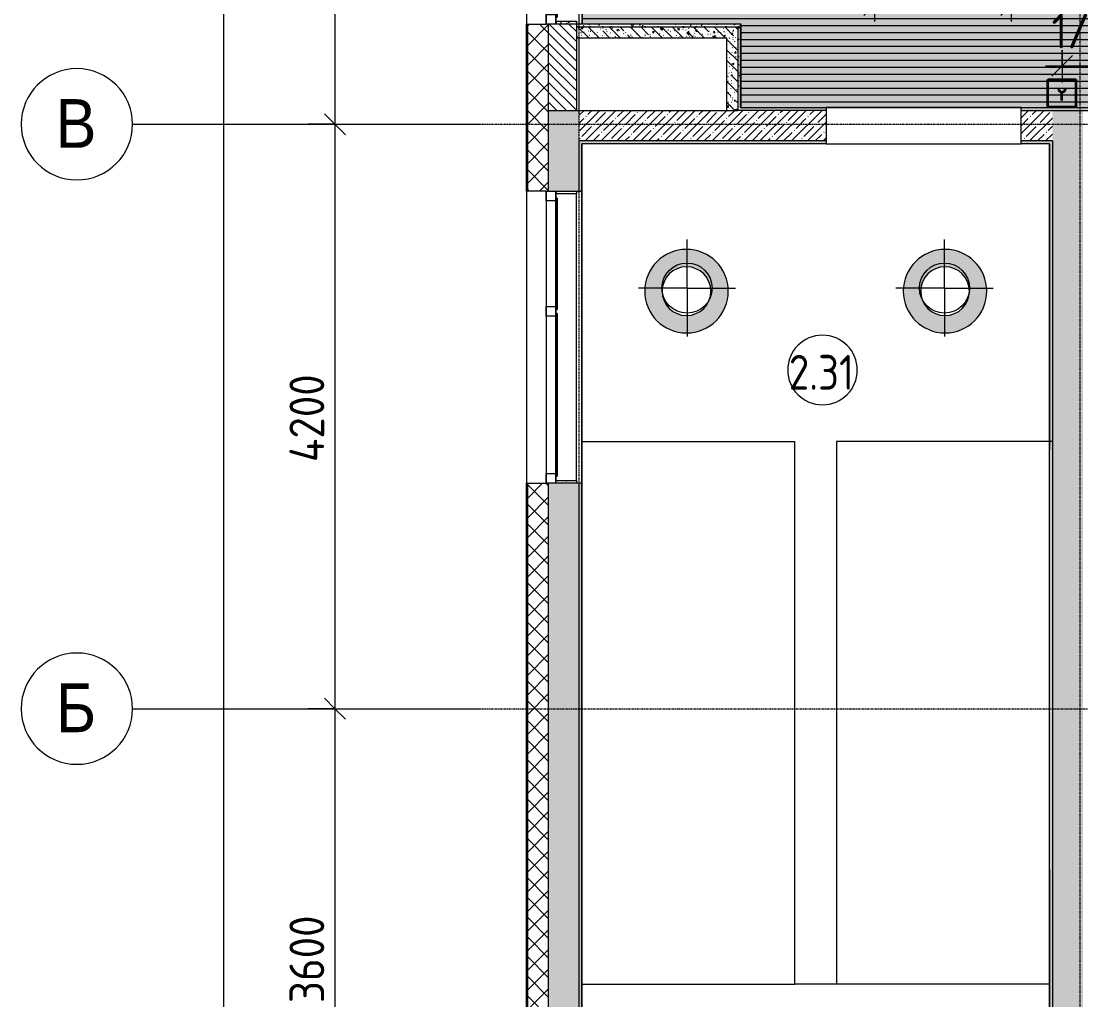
# Model space of a CAD drawing. Header units: millimetres. Extents: x -3917 to 185442, y -8553 to 29000.
# Drawn here: x -3899 to 3714, y 1508 to 8541 of the extents above; entities that cross this region are included whole.
import ezdxf

# ---------------------------------------------------------------- set-up
doc = ezdxf.new("R2010")
doc.units = ezdxf.units.MM
doc.linetypes.add('Осевая', pattern=[31.75, 6.35, -4.7625, 15.875, -4.7625])
for name, color, linetype, lineweight in [('A-ANNO-DIMS', 7, 'Continuous', 9), ('A-ANNO-DIMS-100', 7, 'Continuous', 9), ('A-AREA-IDEN', 7, 'Continuous', 9), ('A-CLNG-PATT', 7, 'Continuous', 9), ('A-DETL-2', 7, 'Continuous', 35), ('A-GLAZ', 7, 'Continuous', 9), ('A-GLAZ-1', 7, 'Continuous', 13), ('A-WALL', 7, 'Continuous', 9), ('I-WALL', 7, 'Continuous', 9), ('Q-SPCQ', 7, 'Continuous', 9), ('S-STRS-MBND', 7, 'Continuous', 9), ('Оси', 7, 'Continuous', 9), ('Оси-1', 7, 'Continuous', 20), ('Оси-2', 7, 'Осевая', 9)]:
    doc.layers.add(name, color=color, linetype=linetype, lineweight=lineweight)
for name, color, linetype, lineweight, true_color in [('A-ANNO-NOTE', 1, 'Continuous', 9, 0xff0000), ('A-CLNG-1', 7, 'Continuous', 9, 0xeaeaea), ('A-WALL-1', 7, 'Continuous', 9, 0x3c3c3c), ('A-WALL-2', 7, 'Continuous', 9, 0x535353), ('A-WALL-FNSH-1', 7, 'Continuous', 9, 0x3c3c3c), ('I-WALL-1', 7, 'Continuous', 9, 0x535353), ('Q-SPCQ-2', 1, 'Continuous', 9, 0xff0000)]:
    doc.layers.add(name, color=color, linetype=linetype, lineweight=lineweight, true_color=true_color)
doc.layers.add('A-CLNG-PATT-1', color=7, linetype='Continuous', lineweight=9, transparency=1)
doc.styles.add('Arial', font='arial.ttf', dxfattribs={"width": 0.9, "height": 350})
doc.styles.add('GOST Common', font='GOST_Common.ttf', dxfattribs={"width": 0.9, "height": 250})
doc.styles.add('ISOCPEUR', font='isocpeur.ttf', dxfattribs={"width": 0.9, "height": 250})
doc.dimstyles.new('ISO-2_5_0_9К_БОЛЬШОЙ', dxfattribs={"dimscale": 304.8, "dimtxt": 248.995294, "dimasz": 0.492126, "dimexe": 0.393701, "dimexo": 0.984252, "dimgap": 0, "dimtad": 1, "dimdec": 0, "dimrnd": 10, "dimzin": 0, "dimdsep": 46, "dimtxsty": 'ISOCPEUR', "dimblk1": 'OBLIQUE', "dimblk2": 'OBLIQUE', "dimsah": 1, "dimcen": 0.09, "dimdle": 0.393701, "dimazin": 0, "dimtfac": 1, "dimtdec": 4, "dimtix": 1, "dimtmove": 0, "dimatfit": 3, "dimfxl": 1, "dimtvp": 1, "dimtolj": 1, "dimtzin": 0, "dimarcsym": 2})
doc.dimstyles.new('ISO-2_5_0_9К_БОЛЬШОЙ_2', dxfattribs={"dimscale": 304.8, "dimtxt": 248.995294, "dimasz": 0.492126, "dimexe": 0.393701, "dimexo": 0.984252, "dimgap": 0, "dimtad": 1, "dimdec": 0, "dimrnd": 10, "dimzin": 0, "dimdsep": 46, "dimtxsty": 'ISOCPEUR', "dimblk1": 'OBLIQUE', "dimblk2": 'OBLIQUE', "dimsah": 1, "dimcen": 0.09, "dimdle": 0.393701, "dimazin": 0, "dimtfac": 1, "dimtdec": 4, "dimtix": 1, "dimtmove": 2, "dimatfit": 3, "dimfxl": 1, "dimtvp": 1, "dimtolj": 1, "dimtzin": 0, "dimarcsym": 2})
pattern_1 = [(45, (0, 0), (-57.0246, 57.0246), []), (45, (57.025, 0), (-57.0246, 57.0246), [100.806, -20.161, 3.353, -16.808])]
pattern_2 = [(135, (0, 0), (-75.4342, -75.4342), [106.68, -17.78, 3.556, -17.78]), (135, (0, 75.39), (-75.4342, -75.4342), []), (50, (0, 0), (127.5292, -11.1576), [13.335, -146.685]), (355, (0, 0), (-24.6697, 133.74), [10.668, -117.348]), (100.451, (10.63, -0.93), (102.8597, 122.5818), [11.333, -124.663]), (46.184, (0, 35.56), (189.7552, -29.4304), [20.002, -220.027]), (96.636, (15.81, 33.1), (166.182, 173.1996), [17, -186.995]), (351.184, (0, 35.56), (166.184, 173.1976), [16.002, -176.022]), (21, (17.78, 26.67), (106.1303, -71.586), [13.335, -146.685]), (326, (17.78, 26.67), (43.2619, 128.9318), [10.668, -117.348]), (71.451, (26.62, 20.7), (149.392, 57.345), [11.333, -124.663]), (37.5, (0, 0), (2.16223, 59.18836), [3.353, -112.573, 3.353, -115.773, -117.792]), (37.5, (0, 0), (2.16223, 59.18836), [-235.052, 3.353, -114.44]), (7.5, (0, 0), (46.77386, 70.12615), [3.353, -64.567, 3.353, -109.906, -44.894]), (7.5, (0, 0), (46.77386, 70.12615), [-181.178, 3.353, -41.542]), (327.5, (-39.65, 0), (94.91367, -4.0101), [3.353, -41.097, 3.353, -135.331, -184.023]), (327.5, (-39.65, 0), (94.91367, -4.0101), [-183.134, 3.353, -180.67]), (317.5, (-57.43, 0), (103.6906, 17.7988), [3.353, -54.432, 3.353, -88.748, -130.683]), (317.5, (-57.43, 0), (103.6906, 17.7988), [-149.885, 3.353, -127.33])]
pattern_3 = [(0, (0, 0), (121.92, 30.48), [10.058, -81.382, 10.058, -81.382, -487.68]), (0, (0, 0), (121.92, 30.48), [-182.88, 10.058, -172.822, 10.058, -81.382, -213.36]), (0, (0, 0), (121.92, 30.48), [-457.2, 10.058, -50.902, 10.058, -142.342]), (120, (45.72, 15.24), (-87.356454, 90.345817), [10.058, -81.382, 10.058, -81.382, -487.68]), (120, (45.72, 15.24), (-87.356454, 90.345817), [-182.88, 10.058, -172.822, 10.058, -81.382, -213.36]), (120, (45.72, 15.24), (-87.356454, 90.345817), [-457.2, 10.058, -50.902, 10.058, -142.342]), (240, (60.96, 76.2), (-34.563546, -120.825817), [10.058, -81.382, 10.058, -81.382, -487.68]), (240, (60.96, 76.2), (-34.563546, -120.825817), [-182.88, 10.058, -172.822, 10.058, -81.382, -213.36]), (240, (60.96, 76.2), (-34.563546, -120.825817), [-457.2, 10.058, -50.902, 10.058, -142.342])]

# ---------------------------------------------------------------- blocks, each defined once
blk = doc.blocks.new('120_Окно_СКБ_2Ст - 120_Окно_СКБ_2Ст 2100х2500 _мал створка справа_-22445857-Сводный план потолков 2 этажа в осях 1-12')
at = {"layer": 'A-GLAZ'}
for p, q in [((1050, -57), (-1050, -57)), ((-1050, -127), (1050, -127))]:
    blk.add_line(p, q, dxfattribs=at)
at = {"layer": 'A-GLAZ-1'}
for p, q in [((-1050, -127), (-1050, -57)), ((-1050, -57), (-980, -57)), ((-980, -57), (-980, -127)), ((150, -127), (150, -57)), ((150, -57), (220, -57)), ((220, -57), (220, -127)), ((980, -127), (980, -57)), ((980, -57), (1050, -57)), ((1050, -57), (1050, -127)), ((-980, -127), (-1050, -127)), ((-1000, -127), (-1000, -137)), ((-1000, -137), (170, -137)), ((170, -137), (-1000, -137)), ((-930, -137), (-930, -127)), ((100, -137), (100, -127)), ((220, -127), (150, -127)), ((170, -137), (170, -127)), ((200, -127), (200, -137)), ((200, -137), (1000, -137)), ((1000, -137), (200, -137)), ((270, -137), (270, -127)), ((930, -137), (930, -127)), ((1050, -127), (980, -127)), ((1000, -137), (1000, -127))]:
    blk.add_line(p, q, dxfattribs=at)
blk = doc.blocks.new('120_Окно_СКБ_2Ст - 120_Окно_СКБ_2Ст 2100х2400 _мал створка справа_-22446225-Сводный план потолков 2 этажа в осях 1-12')
at = {"layer": 'A-GLAZ'}
for p, q in [((1050, -57), (-1050, -57)), ((-1050, -127), (1050, -127))]:
    blk.add_line(p, q, dxfattribs=at)
at = {"layer": 'A-GLAZ-1'}
for p, q in [((-1050, -127), (-1050, -57)), ((-1050, -57), (-980, -57)), ((-980, -57), (-980, -127)), ((150, -127), (150, -57)), ((150, -57), (220, -57)), ((220, -57), (220, -127)), ((980, -127), (980, -57)), ((980, -57), (1050, -57)), ((1050, -57), (1050, -127)), ((-980, -127), (-1050, -127)), ((-1000, -127), (-1000, -137)), ((-1000, -137), (170, -137)), ((170, -137), (-1000, -137)), ((-930, -137), (-930, -127)), ((100, -137), (100, -127)), ((220, -127), (150, -127)), ((170, -137), (170, -127)), ((200, -127), (200, -137)), ((200, -137), (1000, -137)), ((1000, -137), (200, -137)), ((270, -137), (270, -127)), ((930, -137), (930, -127)), ((1050, -127), (980, -127)), ((1000, -137), (1000, -127))]:
    blk.add_line(p, q, dxfattribs=at)
blk = doc.blocks.new('Извещатель пожарный ручной - Монтируемые на перекрытии-30340863-Сводный план потолков 2 этажа в осях 1-12')
at = {"layer": 'Q-SPCQ'}
for p, q in [((0, 200), (-200, 200)), ((-200, 200), (-200, 0)), ((0, 0), (0, 200)), ((-100, 50), (-100, 110)), ((-200, 0), (0, 0))]:
    blk.add_line(p, q, dxfattribs=at)
blk.add_arc((-100, 135), 25, 180, 360, dxfattribs=at)
blk = doc.blocks.new('Ось сетки - D8-29747960-Сводный план потолков 2 этажа в осях 1-12')
at = {"layer": 'Оси-1'}
for start, end in [(360, 180), (180, 360)]:
    blk.add_arc((0, 0), 4, start, end, dxfattribs=at)
blk = doc.blocks.new('DIMBLOCK22-Сводный план потолков 2 этажа в осях 1-12')
at = {"layer": 'A-ANNO-DIMS-100', "lineweight": 20}
for p, q in [((-1645.1, 10500), (-1720.1, 10575)), ((-1645.1, 10500), (-1570.1, 10425)), ((-1645.1, 7800), (-1720.1, 7875)), ((-1645.1, 7800), (-1570.1, 7725))]:
    blk.add_line(p, q, dxfattribs=at)
at = {"layer": 'A-ANNO-DIMS-100'}
for p, q in [((-1014.8, 10500), (-1765.1, 10500)), ((-1645.1, 10500), (-1645.1, 7800)), ((-1645.1, 10500), (-1014.8, 10500)), ((-1839, 7800), (-1525.1, 7800)), ((-1645.1, 7800), (-1839, 7800))]:
    blk.add_line(p, q, dxfattribs=at)
at = {"layer": 'A-ANNO-DIMS-100', "color": 0, "insert": (-1971.7, 8834), "char_height": 250, "width": 758.478, "attachment_point": 1, "rotation": 90, "line_spacing_factor": 1.149209, "style": 'ISOCPEUR'}
blk.add_mtext('2700', dxfattribs=at)
blk = doc.blocks.new('_Oblique')
at = {"color": 0, "linetype": 'ByBlock', "lineweight": -2}
blk.add_line((-0.5, -0.5), (0.5, 0.5), dxfattribs=at)
blk = doc.blocks.new('DIMBLOCK23-Сводный план потолков 2 этажа в осях 1-12')
at = {"layer": 'A-ANNO-DIMS-100', "lineweight": 20}
for p, q in [((-1645.1, 7800), (-1720.1, 7875)), ((-1645.1, 7800), (-1570.1, 7725)), ((-1645.1, 3600), (-1720.1, 3675)), ((-1645.1, 3600), (-1570.1, 3525))]:
    blk.add_line(p, q, dxfattribs=at)
at = {"layer": 'A-ANNO-DIMS-100'}
for p, q in [((-1839, 7800), (-1525.1, 7800)), ((-1645.1, 7800), (-1839, 7800)), ((-1645.1, 7800), (-1645.1, 3600)), ((-1839, 3600), (-1525.1, 3600)), ((-1645.1, 3600), (-1839, 3600))]:
    blk.add_line(p, q, dxfattribs=at)
at = {"layer": 'A-ANNO-DIMS-100', "color": 0, "insert": (-1971.7, 5372), "char_height": 250, "width": 787.208, "attachment_point": 1, "rotation": 90, "line_spacing_factor": 1.149209, "style": 'ISOCPEUR'}
blk.add_mtext('4200', dxfattribs=at)
blk = doc.blocks.new('DIMBLOCK24-Сводный план потолков 2 этажа в осях 1-12')
at = {"layer": 'A-ANNO-DIMS-100', "lineweight": 20}
for p, q in [((-1645.1, 3600), (-1720.1, 3675)), ((-1645.1, 3600), (-1570.1, 3525)), ((-1645.1, 0), (-1720.1, 75)), ((-1645.1, 0), (-1570.1, -75))]:
    blk.add_line(p, q, dxfattribs=at)
at = {"layer": 'A-ANNO-DIMS-100'}
for p, q in [((-1839, 3600), (-1525.1, 3600)), ((-1645.1, 3600), (-1839, 3600)), ((-1645.1, 3600), (-1645.1, -120)), ((-1839, 0), (-1525.1, 0)), ((-1645.1, 0), (-1839, 0))]:
    blk.add_line(p, q, dxfattribs=at)
at = {"layer": 'A-ANNO-DIMS-100', "color": 0, "insert": (-1971.7, 1484), "char_height": 250, "width": 758.478, "attachment_point": 1, "rotation": 90, "line_spacing_factor": 1.149209, "style": 'ISOCPEUR'}
blk.add_mtext('3600', dxfattribs=at)
blk = doc.blocks.new('DIMBLOCK25-Сводный план потолков 2 этажа в осях 1-12')
at = {"layer": 'A-ANNO-DIMS-100'}
for p, q in [((-2445.1, 27120), (-2445.1, -120)), ((-2639, 27000), (-2325.1, 27000)), ((-2445.1, 27000), (-2639, 27000)), ((-2639, 0), (-2325.1, 0)), ((-2445.1, 0), (-2639, 0))]:
    blk.add_line(p, q, dxfattribs=at)
at = {"layer": 'A-ANNO-DIMS-100', "lineweight": 20}
for p, q in [((-2445.1, 27000), (-2520.1, 27075)), ((-2445.1, 27000), (-2370.1, 26925)), ((-2445.1, 0), (-2520.1, 75)), ((-2445.1, 0), (-2370.1, -75))]:
    blk.add_line(p, q, dxfattribs=at)
at = {"layer": 'A-ANNO-DIMS-100', "color": 0, "insert": (-2771.7, 13105), "char_height": 250, "width": 948.097, "attachment_point": 1, "rotation": 90, "line_spacing_factor": 1.149209, "style": 'ISOCPEUR'}
blk.add_mtext('27000', dxfattribs=at)
blk = doc.blocks.new('Марка_Помещения - Номер-25198446-Сводный план потолков 2 этажа в осях 1-12')
at = {"layer": 'A-AREA-IDEN'}
for start, end in [(360, 180), (180, 360)]:
    blk.add_arc((0, 0), 2.5, start, end, dxfattribs=at)
blk = doc.blocks.new('DIMBLOCK50-Сводный план потолков 2 этажа в осях 1-12')
at = {"layer": 'A-ANNO-DIMS-100'}
for p, q in [((2231, 8921), (2231, 8537.9)), ((2231, 8657.9), (2231, 8921)), ((3213.5, 8823.5), (3213.5, 8537.9)), ((3213.5, 8657.9), (3213.5, 8823.5)), ((2111, 8657.9), (3333.5, 8657.9))]:
    blk.add_line(p, q, dxfattribs=at)
at = {"layer": 'A-ANNO-DIMS-100', "lineweight": 20}
for p, q in [((2231, 8657.9), (2306, 8732.9)), ((3213.5, 8657.9), (3288.5, 8732.9)), ((2231, 8657.9), (2156, 8582.9)), ((3213.5, 8657.9), (3138.5, 8582.9))]:
    blk.add_line(p, q, dxfattribs=at)
at = {"layer": 'A-ANNO-DIMS-100', "color": 0, "insert": (2506.8, 8984.5), "char_height": 250, "width": 517.144, "attachment_point": 1, "line_spacing_factor": 1.149209, "style": 'ISOCPEUR'}
blk.add_mtext('1/2', dxfattribs=at)
blk = doc.blocks.new('DIMBLOCK63-Сводный план потолков 2 этажа в осях 1-12')
at = {"layer": 'A-ANNO-DIMS-100'}
for p, q in [((3580, 8331.9), (3580, 8100.1)), ((3580, 8220.1), (3580, 8331.9)), ((3860, 8331), (3860, 8100.1)), ((3860, 8220.1), (3860, 8331)), ((3460, 8220.1), (3980, 8220.1))]:
    blk.add_line(p, q, dxfattribs=at)
at = {"layer": 'A-ANNO-DIMS-100', "lineweight": 20}
for p, q in [((3580, 8220.1), (3655, 8295.1)), ((3860, 8220.1), (3935, 8295.1)), ((3580, 8220.1), (3505, 8145.1)), ((3860, 8220.1), (3785, 8145.1))]:
    blk.add_line(p, q, dxfattribs=at)
at = {"layer": 'A-ANNO-DIMS-100', "color": 0, "insert": (3504.5, 8595.2), "char_height": 250, "width": 517.144, "attachment_point": 1, "line_spacing_factor": 1.149209, "style": 'ISOCPEUR'}
blk.add_mtext('1/2', dxfattribs=at)

msp = doc.modelspace()

# ---------------------------------------------------------------- hatches: boundary and pattern name
at = {"layer": 'A-CLNG-PATT'}
h = msp.add_hatch(dxfattribs=at)
h.set_pattern_fill('FP_86', color=256, style=0, pattern_type=2)
h.set_pattern_definition([(0, (10060, 11460.5), (0, -50), [])])
h.paths.add_polyline_path([(1270, 7921), (19989, 7921), (19989, 10879), (13674.3, 10879), (13674.3, 15000), (6781, 15000), (6781, 13999), (4281, 13999), (4281, 10879), (546, 10879), (546, 10600), (131, 10599), (131, 8521), (1270, 8520), (1270, 8263.6)])
h.paths.add_polyline_path([(6260, 10880), (6240, 10880), (6240, 11421), (6781, 11421), (6780, 10880), (6760, 10880)])
at = {"layer": 'A-CLNG-PATT-1'}
h = msp.add_hatch(color=256, dxfattribs=at)
h.paths.add_polyline_path([(1270, 7921), (19989, 7921), (19989, 10879), (13674.3, 10879), (13674.3, 15000), (6781, 15000), (6781, 13999), (4281, 13999), (4281, 10879), (546, 10879), (546, 10600), (131, 10599), (131, 8521), (1270, 8520), (1270, 8263.6)])
h.paths.add_polyline_path([(6260, 10880), (6240, 10880), (6240, 11421), (6781, 11421), (6780, 10880), (6760, 10880)])
h = msp.add_hatch(color=256, dxfattribs=at)
h.paths.add_polyline_path([(881, 6300.5), (939.5, 6306.3), (995.8, 6323.3), (1047.7, 6351.1), (1093.1, 6388.4), (1130.4, 6433.8), (1158.2, 6485.7), (1175.2, 6542), (1181, 6600.5), (1175.2, 6659), (1158.2, 6715.3), (1130.4, 6767.2), (1093.1, 6812.6), (1047.7, 6849.9), (995.8, 6877.7), (939.5, 6894.7), (881, 6900.5), (822.5, 6894.7), (766.2, 6877.7), (714.3, 6849.9), (668.9, 6812.6), (631.6, 6767.2), (603.8, 6715.3), (586.8, 6659), (581, 6600.5), (586.8, 6542), (603.8, 6485.7), (631.6, 6433.8), (668.9, 6388.4), (714.3, 6351.1), (766.2, 6323.3), (822.5, 6306.3)])
h.paths.add_polyline_path([(881, 6425.5), (835.7, 6431.5), (793.5, 6448.9), (757.3, 6476.8), (729.4, 6513), (712, 6555.2), (706, 6600.5), (712, 6645.8), (729.4, 6688), (757.3, 6724.2), (793.5, 6752.1), (835.7, 6769.5), (881, 6775.5), (926.3, 6769.5), (968.5, 6752.1), (1004.7, 6724.2), (1032.6, 6688), (1050, 6645.8), (1056, 6600.5), (1050, 6555.2), (1032.6, 6513), (1004.7, 6476.8), (968.5, 6448.9), (926.3, 6431.5)])
h = msp.add_hatch(color=256, dxfattribs=at)
h.paths.add_polyline_path([(2739, 6300.5), (2797.5, 6306.3), (2853.8, 6323.3), (2905.7, 6351.1), (2951.1, 6388.4), (2988.4, 6433.8), (3016.2, 6485.7), (3033.2, 6542), (3039, 6600.5), (3033.2, 6659), (3016.2, 6715.3), (2988.4, 6767.2), (2951.1, 6812.6), (2905.7, 6849.9), (2853.8, 6877.7), (2797.5, 6894.7), (2739, 6900.5), (2680.5, 6894.7), (2624.2, 6877.7), (2572.3, 6849.9), (2526.9, 6812.6), (2489.6, 6767.2), (2461.8, 6715.3), (2444.8, 6659), (2439, 6600.5), (2444.8, 6542), (2461.8, 6485.7), (2489.6, 6433.8), (2526.9, 6388.4), (2572.3, 6351.1), (2624.2, 6323.3), (2680.5, 6306.3)])
h.paths.add_polyline_path([(2739, 6425.5), (2693.7, 6431.5), (2651.5, 6448.9), (2615.3, 6476.8), (2587.4, 6513), (2570, 6555.2), (2564, 6600.5), (2570, 6645.8), (2587.4, 6688), (2615.3, 6724.2), (2651.5, 6752.1), (2693.7, 6769.5), (2739, 6775.5), (2784.3, 6769.5), (2826.5, 6752.1), (2862.7, 6724.2), (2890.6, 6688), (2908, 6645.8), (2914, 6600.5), (2908, 6555.2), (2890.6, 6513), (2862.7, 6476.8), (2826.5, 6448.9), (2784.3, 6431.5)])
at = {"layer": 'A-WALL'}
h = msp.add_hatch(dxfattribs=at)
h.set_pattern_fill('FP_12', color=256, style=0, pattern_type=2)
h.set_pattern_definition([(45, (0, 0), (-70.7107, 70.7107), []), (135, (0, 0), (-70.7107, -70.7107), [])])
h.paths.add_polyline_path([(-110, -100), (-110, 5220), (-260, 5220), (-260, -100)])
h.paths.add_polyline_path([(-260, 7320), (-110, 7320), (-110, 8520), (-260, 8520), (-260, 7361.9)])
h.paths.add_polyline_path([(-260, 10620), (-110, 10620), (-110, 11520), (-260, 11520), (-260, 10900)])
h.paths.add_polyline_path([(-128, 13120), (-110, 13120), (-110, 15350), (-260, 15350), (-260, 13120)])
h = msp.add_hatch(dxfattribs=at)
h.set_pattern_fill('FP_14', color=256, style=0, pattern_type=2)
h.set_pattern_definition([(135, (0, 0), (-35.35534, -35.35534), [])])
h.paths.add_polyline_path([(90, 7900), (90, 8520), (-110, 8520), (-110, 7900)])
h.paths.add_polyline_path([(69.7, 10620), (90, 10620), (90, 10900), (-110, 10900), (-110, 10620), (-58, 10620)])
h.paths.add_polyline_path([(-110, 11400), (90, 11400), (90, 11520), (-110, 11520)])
h.paths.add_polyline_path([(-110, 13120), (90, 13120), (90, 14700), (-110, 14700), (-110, 13674)])
at = {"layer": 'I-WALL'}
h = msp.add_hatch(dxfattribs=at)
h.set_pattern_fill('FP_79', color=256, style=0, pattern_type=2)
h.set_pattern_definition(pattern_3)
h.paths.add_polyline_path([(90, 8520), (90, 8540), (-58, 8540), (-58, 8520)])
h = msp.add_hatch(dxfattribs=at)
h.set_pattern_fill('FP_79', color=256, style=0, pattern_type=2)
h.set_pattern_definition(pattern_3)
h.paths.add_polyline_path([(130, 8500), (130, 8520), (90, 8520), (90, 8500)])
h = msp.add_hatch(dxfattribs=at)
h.set_pattern_fill('FP_38', color=256, style=0, pattern_type=2)
h.set_pattern_definition(pattern_2)
h.paths.add_polyline_path([(1250, 8420), (1250, 8500), (90, 8500), (90, 8420), (1170, 8420)])
h = msp.add_hatch(dxfattribs=at)
h.set_pattern_fill('FP_79', color=256, style=0, pattern_type=2)
h.set_pattern_definition(pattern_3)
h.paths.add_polyline_path([(1270, 8500), (1270, 8520), (130, 8520), (130, 8500), (1250, 8500)])
h = msp.add_hatch(dxfattribs=at)
h.set_pattern_fill('FP_79', color=256, style=0, pattern_type=2)
h.set_pattern_definition(pattern_3)
h.paths.add_polyline_path([(1250, 7900), (1270, 7900), (1270, 8500), (1250, 8500), (1250, 8263.6)])
h = msp.add_hatch(dxfattribs=at)
h.set_pattern_fill('FP_38', color=256, style=0, pattern_type=2)
h.set_pattern_definition(pattern_2)
h.paths.add_polyline_path([(1250, 7900), (1250, 8420), (1170, 8420), (1170, 7900)])
h = msp.add_hatch(dxfattribs=at)
h.set_pattern_fill('FP_79', color=256, style=0, pattern_type=2)
h.set_pattern_definition(pattern_3)
h.paths.add_polyline_path([(20010, 7900), (20010, 7920), (14999.9, 7920), (14999.9, 7900), (19630.2, 7900)])
h.paths.add_polyline_path([(13559.9, 7900), (13559.9, 7920), (6530, 7920), (6530, 7900), (12906.3, 7900)])
h.paths.add_polyline_path([(3737.3, 7900), (4030, 7900), (4030, 7920), (3285, 7920), (3285, 7900), (3730, 7900)])
h.paths.add_polyline_path([(1885, 7900), (1885, 7920), (1270, 7920), (1270, 7900)])
h = msp.add_hatch(dxfattribs=at)
h.set_pattern_fill('FP_13', color=256, style=0, pattern_type=2)
h.set_pattern_definition(pattern_1)
h.paths.add_polyline_path([(-110, -100), (110, -100), (110, 5220), (-110, 5220), (-110, 1049.8)])
h.paths.add_polyline_path([(-110, 7320), (110, 7320), (110, 7900), (-110, 7900), (-110, 7361.9)])
h = msp.add_hatch(dxfattribs=at)
h.set_pattern_fill('FP_13', color=256, style=0, pattern_type=2)
h.set_pattern_definition(pattern_1)
h.paths.add_polyline_path([(3357.5, 7680), (3510, 7680), (3510, 7900), (3285, 7900), (3285, 7680)])
h.paths.add_polyline_path([(1885, 7680), (1885, 7900), (110, 7900), (110, 7680), (681, 7680)])
h = msp.add_hatch(dxfattribs=at)
h.set_pattern_fill('FP_13', color=256, style=0, pattern_type=2)
h.set_pattern_definition(pattern_1)
h.paths.add_polyline_path([(3510, -100), (3730, -100), (3730, 7900), (3510, 7900), (3510, -48)])
h = msp.add_hatch(dxfattribs=at)
h.set_pattern_fill('FP_79', color=256, style=0, pattern_type=2)
h.set_pattern_definition(pattern_3)
h.paths.add_polyline_path([(3510, 7660), (3510, 7680), (3285, 7680), (3285, 7660), (3490, 7660)])
h.paths.add_polyline_path([(1885, 7660), (1885, 7680), (110, 7680), (110, 7660), (681, 7660)])
h = msp.add_hatch(dxfattribs=at)
h.set_pattern_fill('FP_79', color=256, style=0, pattern_type=2)
h.set_pattern_definition(pattern_3)
h.paths.add_polyline_path([(130, 120), (130, 5220), (110, 5220), (110, 120)])
h.paths.add_polyline_path([(110, 7320), (130, 7320), (130, 7660), (110, 7660), (110, 7361.9)])
h = msp.add_hatch(dxfattribs=at)
h.set_pattern_fill('FP_79', color=256, style=0, pattern_type=2)
h.set_pattern_definition(pattern_3)
h.paths.add_polyline_path([(3490, 120), (3510, 120), (3510, 7660), (3490, 7659), (3490, 140)])
h = msp.add_hatch(dxfattribs=at)
h.set_pattern_fill('FP_79', color=256, style=0, pattern_type=2)
h.set_pattern_definition(pattern_3)
h.paths.add_polyline_path([(90, 7300), (90, 7320), (-58, 7320), (-58, 7300)])
h = msp.add_hatch(dxfattribs=at)
h.set_pattern_fill('FP_79', color=256, style=0, pattern_type=2)
h.set_pattern_definition(pattern_3)
h.paths.add_polyline_path([(90, 5220), (90, 5240), (-58, 5240), (-58, 5220)])

# ---------------------------------------------------------------- linework, layer by layer
at = {"layer": 'A-ANNO-NOTE'}
for p, q in [((885, 6622.9), (885, 6971.8)), ((2735, 6622.9), (2735, 6971.8)), ((885, 6622.9), (536.1, 6622.9)), ((885, 6622.9), (885, 6274)), ((885, 6622.9), (1233.9, 6622.9)), ((2735, 6622.9), (2386.1, 6622.9)), ((2735, 6622.9), (2735, 6274)), ((2735, 6622.9), (3083.9, 6622.9))]:
    msp.add_line(p, q, dxfattribs=at)
for centre in [(885, 6622.9), (2735, 6622.9)]:
    msp.add_circle(centre, 180, dxfattribs=at)
at = {"layer": 'A-CLNG-1'}
for p, q in [((131, 10599), (131, 8521)), ((1270, 7921), (19989, 7921)), ((90, 5241), (90, 7299)), ((-58, 5241), (90, 5241))]:
    msp.add_line(p, q, dxfattribs=at)
for centre, radius, start, end in [((881, 6600.5), 300, 360, 180), ((881, 6600.5), 300, 0, 180), ((2739, 6600.5), 300, 360, 180), ((2739, 6600.5), 300, 0, 180), ((881, 6600.5), 175, 0, 180), ((881, 6600.5), 175, 0, 180), ((2739, 6600.5), 175, 0, 180), ((2739, 6600.5), 175, 0, 180), ((881, 6600.5), 300, 180, 360), ((881, 6600.5), 300, 180, 360), ((881, 6600.5), 175, 180, 0), ((881, 6600.5), 175, 180, 360), ((2739, 6600.5), 300, 180, 360), ((2739, 6600.5), 300, 180, 360), ((2739, 6600.5), 175, 180, 0), ((2739, 6600.5), 175, 180, 360)]:
    msp.add_arc(centre, radius, start, end, dxfattribs=at)
at = {"layer": 'A-DETL-2'}
for p, q in [((3478.4, 8121.9), (3678.4, 8121.9)), ((3478.4, 7921.9), (3478.4, 8121.9)), ((3678.4, 8121.9), (3678.4, 7921.9)), ((3578.4, 7971.9), (3578.4, 8031.9)), ((3678.4, 7921.9), (3478.4, 7921.9))]:
    msp.add_line(p, q, dxfattribs=at)
msp.add_arc((3578.4, 8056.9), 25, 180, 0, dxfattribs=at)
at = {"layer": 'A-WALL'}
for p, q in [((90, 8540), (90, 8520)), ((-263, 7320), (-263, 8520)), ((-260, 7320), (-260, 8520)), ((-110, 7320), (-110, 8520)), ((90, 8500), (1250, 8500)), ((1270, 7920), (1270, 8500)), ((1885, 7900), (1250, 7900)), ((3285, 7900), (4030, 7900)), ((1885, 7680), (110, 7680)), ((110, 7320), (110, 7680)), ((1885, 7660), (130, 7660)), ((130, 7660), (130, 7320)), ((130, 7320), (130, 7659)), ((130, 7659), (131, 7659)), ((3510, 7680), (3285, 7680)), ((3490, 7660), (3285, 7660)), ((3489, 7659), (3490, 7659)), ((3510, 7680), (3510, 120)), ((-263, -253), (-263, 5220)), ((-260, -250), (-260, 5220)), ((-110, -100), (-110, 5220)), ((110, 120), (110, 5220))]:
    msp.add_line(p, q, dxfattribs=at)
at = {"layer": 'A-WALL-1'}
for p, q in [((-58, 8540), (90, 8540)), ((-260, 8520), (-128, 8520)), ((130, 8520), (-58, 8520)), ((90, 8520), (90, 7900)), ((545.5, 8520), (546.5, 8520)), ((1250, 8500), (1250, 7900)), ((1170, 8420), (90, 8420)), ((1170, 7900), (1170, 8420)), ((1270, 7920), (1885, 7920)), ((1885, 7920), (1885, 7660)), ((3285, 7660), (3285, 7920)), ((3285, 7920), (4030, 7920)), ((-110, 7900), (1250, 7900)), ((3490, 120), (3490, 7660)), ((-128, 7320), (-260, 7320)), ((-58, 7320), (130, 7320)), ((90, 7320), (90, 7300)), ((90, 7300), (-58, 7300)), ((-260, 5220), (-128, 5220)), ((-58, 5240), (90, 5240)), ((130, 5220), (-58, 5220)), ((90, 5240), (90, 5220)), ((130, 5220), (130, 120))]:
    msp.add_line(p, q, dxfattribs=at)
at = {"layer": 'A-WALL-2'}
for p, q in [((-268, 10620), (-268, 8520)), ((-268, 7320), (-268, 5220))]:
    msp.add_line(p, q, dxfattribs=at)
at = {"layer": 'A-WALL-FNSH-1'}
for p, q in [((-58, 8541), (90, 8541)), ((90, 8541), (90, 8540)), ((-268, 7320), (-268, 8520)), ((-268, 8520), (-260, 8520)), ((90, 8521), (1271, 8521)), ((545.5, 8520), (90, 8520)), ((545.5, 8510), (545.5, 8520)), ((546.5, 8510), (545.5, 8510)), ((546.5, 8520), (546.5, 8510)), ((1270, 8520), (546.5, 8520)), ((1270, 8500), (1270, 8520)), ((1271, 8521), (1271, 7921)), ((1271, 7921), (1885, 7921)), ((1885, 7921), (1885, 7920)), ((3285, 7921), (4030, 7921)), ((3285, 7920), (3285, 7921)), ((1885, 7659), (131, 7659)), ((1885, 7660), (1885, 7659)), ((3285, 7659), (3285, 7660)), ((3489, 7659), (3285, 7659)), ((-260, 7320), (-268, 7320)), ((131, 7320), (130, 7320)), ((90, 7299), (-58, 7299)), ((90, 7300), (90, 7299)), ((3489, 2444.4), (3489, 5459.5)), ((-268, -258), (-268, 5220)), ((-268, 5220), (-260, 5220)), ((-58, 5241), (90, 5241)), ((90, 5241), (90, 5240)), ((130, 140), (130, 5220)), ((130, 5220), (131, 5220)), ((3489, 4737.3), (3490, 4737.3)), ((3490, 4733.2), (3489, 4733.2)), ((3490, 2444.4), (3489, 2444.4)), ((3489, 2433.7), (3490, 2433.7))]:
    msp.add_line(p, q, dxfattribs=at)
at = {"layer": 'I-WALL-1'}
for p, q in [((110, 8520), (110, 10600)), ((130, 10600), (130, 8520)), ((110, 7900), (110, 8420)), ((3285, 7921), (1885, 7921)), ((3285, 7920), (1885, 7920)), ((131, 510.5), (131, 7659)), ((1885, 7660), (3285, 7660)), ((1885, 7659), (3285, 7659)), ((3489, 7659), (3489, 5459.5)), ((130, 5220), (130, 7320)), ((130, 7320), (130, 5220)), ((131, 5545), (130, 5545)), ((130, 5527.5), (131, 5527.5)), ((131, 3125), (130, 3125)), ((3489, 2444.4), (3489, 535)), ((131, 2001.3), (130, 2001.3)), ((3490, 1975), (3489, 1975)), ((3489, 1962), (3490, 1962)), ((3489, 1789.6), (3490, 1789.6)), ((3490, 1776.6), (3489, 1776.6)), ((130, 1635.5), (131, 1635.5)), ((131, 1621.1), (130, 1621.1))]:
    msp.add_line(p, q, dxfattribs=at)
at = {"layer": 'S-STRS-MBND'}
for p, q in [((130, 5520), (1660, 5520)), ((1660, 1620), (1660, 5520)), ((3510, 5520), (1960, 5520)), ((1960, 5520), (1960, 1620)), ((3510, 5520), (3510, 2820)), ((130, 1620), (1660, 1620)), ((1960, 1620), (1660, 1620)), ((3490, 1620), (1960, 1620))]:
    msp.add_line(p, q, dxfattribs=at)
at = {"layer": 'Оси'}
for p, q in [((-3099.2, 7800), (-599.2, 7800)), ((-3099.2, 3600), (-599.2, 3600))]:
    msp.add_line(p, q, dxfattribs=at)
at = {"layer": 'Оси-2'}
for p, q in [((3710, 593.7), (3710, 24898.1)), ((110, 593.7), (110, 12880)), ((-599.2, 7800), (35990, 7800)), ((-599.2, 3600), (35990, 3600))]:
    msp.add_line(p, q, dxfattribs=at)

# ---------------------------------------------------------------- block references
at = {"layer": 'A-AREA-IDEN', "xscale": 99.99999999999993, "yscale": 99.99999999999993, "zscale": 99.99999999999993}
msp.add_blockref('Марка_Помещения - Номер-25198446-Сводный план потолков 2 этажа в осях 1-12', (1858.3, 6033.8), dxfattribs=at)
at = {"layer": 'A-GLAZ', "rotation": 89.99999999999993}
for name, p in [('120_Окно_СКБ_2Ст - 120_Окно_СКБ_2Ст 2100х2500 _мал створка справа_-22445857-Сводный план потолков 2 этажа в осях 1-12', (-185, 9570)), ('120_Окно_СКБ_2Ст - 120_Окно_СКБ_2Ст 2100х2400 _мал створка справа_-22446225-Сводный план потолков 2 этажа в осях 1-12', (-185, 6270))]:
    msp.add_blockref(name, p, dxfattribs=at)
at = {"layer": 'Q-SPCQ-2'}
msp.add_blockref('Извещатель пожарный ручной - Монтируемые на перекрытии-30340863-Сводный план потолков 2 этажа в осях 1-12', (3680, 7921.9), dxfattribs=at)
at = {"layer": 'Оси-1', "xscale": 99.99999999999993, "yscale": 99.99999999999993, "zscale": 99.99999999999993, "rotation": 269.9999999999994}
for p in [(-3499.2, 7800), (-3499.2, 3600)]:
    msp.add_blockref('Ось сетки - D8-29747960-Сводный план потолков 2 этажа в осях 1-12', p, dxfattribs=at)

# ---------------------------------------------------------------- texts
at = {"layer": 'A-AREA-IDEN', "insert": (1616.4, 6142.3), "char_height": 250, "width": 606.076, "attachment_point": 1, "style": 'GOST Common'}
msp.add_mtext('2.31', dxfattribs=at)
at = {"layer": 'Оси', "char_height": 350, "attachment_point": 1, "style": 'Arial'}
for s, insert, width in [('\\fArial|b0|i0|c204|p34|;\\W.9;В', (-3652, 7981), 360.759), ('\\fArial|b0|i0|c204|p34|;\\W.9;Б', (-3648.9, 3781), 353.544)]:
    msp.add_mtext(s, dxfattribs=dict(at, insert=insert, width=width))

# ---------------------------------------------------------------- dimensions: what is measured, and where the dimension line sits
at = {"layer": 'A-ANNO-DIMS'}
for base, p1, p2, override, picture, middle in [((-2445.1, 0), (-2339, 27000), (-2339, 0), {"dimpost": '<>', "dimfxl": 26999.999823}, 'DIMBLOCK25-Сводный план потолков 2 этажа в осях 1-12', (-2570.1, 13500)), ((-1645.1, 7800), (-714.8, 10500), (-1539, 7800), {"dimpost": '<>', "dimfxl": 2822.993477}, 'DIMBLOCK22-Сводный план потолков 2 этажа в осях 1-12', (-1770.1, 9150)), ((-1645.1, 3600), (-1539, 7800), (-1539, 3600), {"dimpost": '<>', "dimfxl": 4200}, 'DIMBLOCK23-Сводный план потолков 2 этажа в осях 1-12', (-1770.1, 5700)), ((-1645.1, 0), (-1539, 3600), (-1539, 0), {"dimpost": '<>', "dimfxl": 3600}, 'DIMBLOCK24-Сводный план потолков 2 этажа в осях 1-12', (-1770.1, 1800))]:
    dim = msp.add_linear_dim(base=base, p1=p1, p2=p2, angle=90, dimstyle='ISO-2_5_0_9К_БОЛЬШОЙ', override=override, dxfattribs=at)
    dim.commit()
    dim.dimension.update_dxf_attribs({"geometry": picture, "text_midpoint": middle})
dim = msp.add_linear_dim(base=(3213.5, 8657.9), p1=(2231, 9221), p2=(3213.5, 9123.5), text='1/2', dimstyle='ISO-2_5_0_9К_БОЛЬШОЙ', override={"dimpost": '<>', "dimfxl": 987.325943}, dxfattribs=at)
dim.commit()
dim.dimension.update_dxf_attribs({"geometry": 'DIMBLOCK50-Сводный план потолков 2 этажа в осях 1-12', "text_midpoint": (2722.2, 8782.9)})
dim = msp.add_linear_dim(base=(3860, 8220.1), p1=(3580, 8031.9), p2=(3860, 8031), text='1/2', dimstyle='ISO-2_5_0_9К_БОЛЬШОЙ_2', override={"dimpost": '<>', "dimfxl": 280.001552}, dxfattribs=at)
dim.commit()
dim.dimension.update_dxf_attribs({"geometry": 'DIMBLOCK63-Сводный план потолков 2 этажа в осях 1-12', "text_midpoint": (3763.1, 8428.6), "dimtype": 160})

doc.saveas('drawing.dxf')
